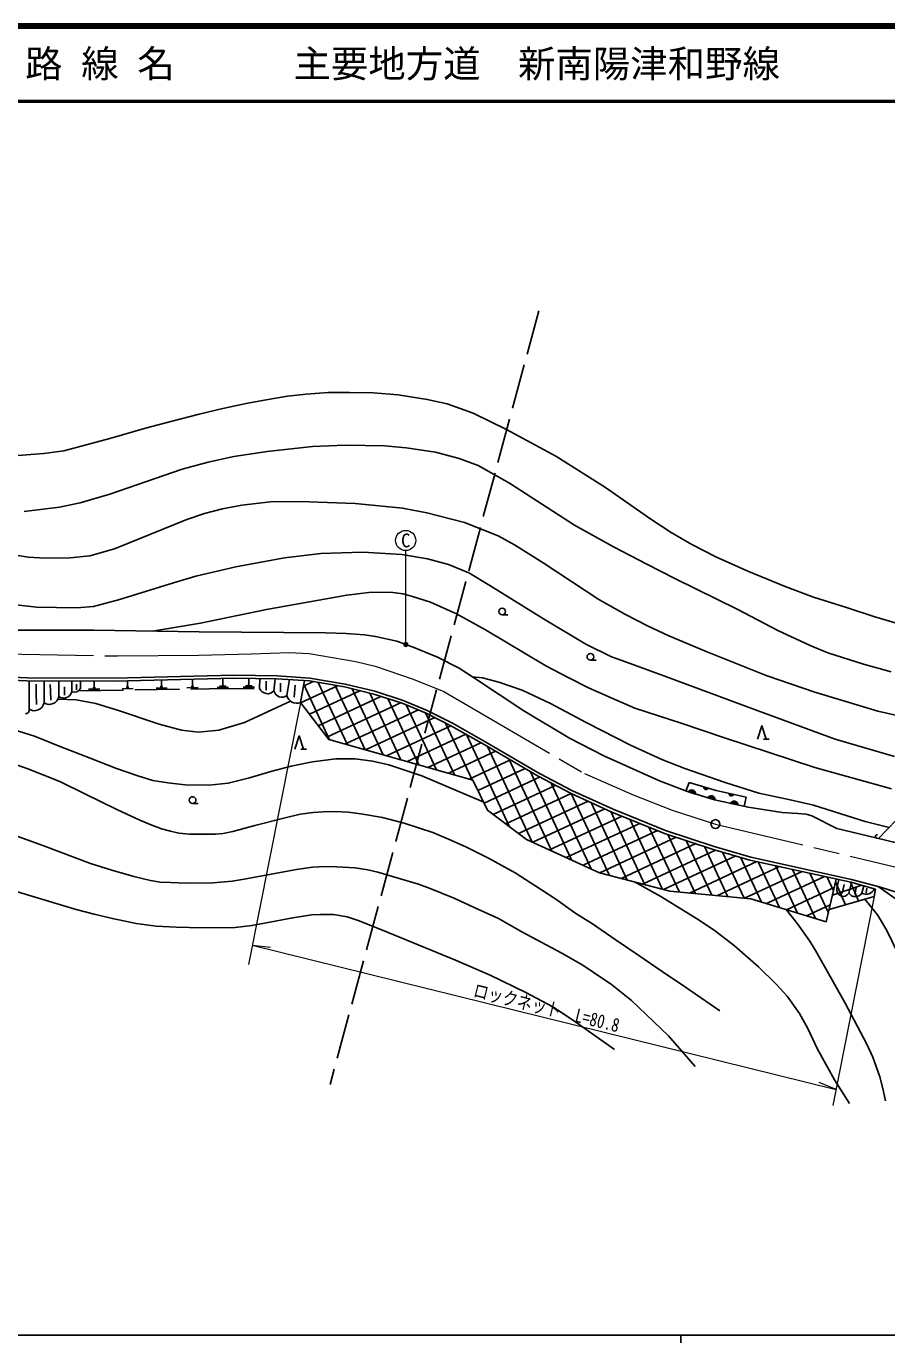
# Model space of a CAD drawing. Units: millimetres at full size, sheet at 1:1000; details may follow other scales. Extents: x 40000 to 680000, y 20000 to 380000.
# Drawn here: x 180543 to 295495, y 204000 to 380000 of the extents above; entities that cross this region are included whole.
import ezdxf
from ezdxf.enums import TextEntityAlignment as Align

# ---------------------------------------------------------------- set-up
doc = ezdxf.new("R2010")
doc.units = ezdxf.units.MM
doc.header["$LTSCALE"] = 1000
doc.linetypes.add('CHAIN', pattern=[18.5, 12, -1.5, 3.5, -1.5])
doc.linetypes.add('DASHED', pattern=[7.5, 6, -1.5])
for name, color, linetype, lineweight in [('M-BGD', 7, 'Continuous', 25), ('M-BMK', 2, 'CHAIN', 13), ('M-BMK-ROW', 30, 'DASHED', 25), ('M-BMK-SRVR', 3, 'Continuous', 25), ('M-STR-HTXT', 7, 'Continuous', 13), ('M-STR-STRC', 7, 'Continuous', 25), ('M-TTL', 2, 'Continuous', 140), ('M-TTL-BAND', 7, 'Continuous', 25), ('M-TTL-LINE', 7, 'Continuous', 50)]:
    doc.layers.add(name, color=color, linetype=linetype, lineweight=lineweight)
doc.layers.add('M-TTL-TXT', color=7, linetype='Continuous')
doc.styles.add('ＭＳ ゴシック', font='')
doc.styles.get('ＭＳ ゴシック').set_extended_font_data('MS Gothic')

msp = doc.modelspace()

# ---------------------------------------------------------------- hatches: boundary and pattern name
at = {"layer": 'M-BGD'}
for points in [[(271056, 278317), (271656, 278137, -0.84072)], [(268999, 277640, -0.82183), (269948, 277354)], [(271589, 276858, -0.82183), (272538, 276572)], [(274417, 277442), (275028, 277306, -0.84072)], [(274652, 276107, -0.82183), (275619, 275892)]]:
    msp.add_hatch(color=256, dxfattribs=at).paths.add_polyline_path(points)
at = {"layer": 'M-STR-STRC'}
msp.add_hatch(color=256, dxfattribs=at).paths.add_polyline_path([(231425, 297521, -1), (231069, 297171, -0.41421), (231072, 297524, -0.41421)])

# ---------------------------------------------------------------- linework, layer by layer
at = {"layer": 'M-BGD'}
for p, q in [((244125, 301317), (244875, 301317)), ((255910, 295251), (256660, 295251)), ((180927, 288695), (180940, 292470)), ((182910, 289535), (182920, 292463)), ((184877, 290405), (184884, 292456)), ((186604, 291021), (186609, 292450)), ((187776, 291471), (187779, 292446)), ((189602, 291556), (189589, 292440)), ((194073, 291622), (194061, 292476)), ((198617, 291689), (198603, 292591)), ((202739, 291750), (202724, 292695)), ((206794, 291975), (206788, 292798)), ((210264, 291999), (210274, 292810)), ((211705, 291469), (211723, 292791)), ((212583, 291235), (212583, 292438)), ((213629, 291151), (213800, 292764)), ((214502, 291028), (214502, 292194)), ((215364, 290537), (215699, 292649)), ((218855, 292386), (217555, 291780)), ((223436, 283941), (219553, 292268)), ((181917, 289329), (181873, 290836)), ((183809, 289889), (183769, 291194)), ((185635, 290594), (185648, 291686)), ((187247, 291300), (187233, 292046)), ((188855, 291365), (190355, 291387)), ((189427, 291554), (189777, 291559)), ((193326, 291431), (194825, 291453)), ((193898, 291620), (194248, 291625)), ((197870, 291498), (199369, 291520)), ((198442, 291687), (198792, 291692)), ((201991, 291559), (203491, 291581)), ((202564, 291747), (202914, 291752)), ((206046, 291610), (207546, 291620)), ((206345, 291792), (207245, 291798)), ((206689, 291975), (206899, 291976)), ((209509, 291649), (211009, 291629)), ((209811, 291825), (210711, 291813)), ((210159, 292000), (210369, 291998)), ((216346, 290294), (216478, 291912)), ((222105, 291833), (217189, 289541)), ((221053, 284613), (217598, 292022)), ((225119, 291170), (218359, 288017)), ((227928, 290411), (219528, 286494)), ((225818, 283268), (221800, 291885)), ((228201, 282595), (224085, 291422)), ((230583, 281922), (226419, 290853)), ((230552, 289565), (220697, 284970)), ((232966, 281250), (228829, 290120)), ((235348, 280577), (231291, 289279)), ((232923, 288602), (223118, 284030)), ((235140, 287567), (225882, 283250)), ((237731, 279904), (233855, 288215)), ((237257, 286485), (228645, 282470)), ((239267, 285354), (231408, 281690)), ((240113, 279232), (236566, 286838)), ((245093, 272989), (239349, 285308)), ((241271, 284220), (234172, 280909)), ((248119, 270937), (242164, 283707)), ((279039, 284696), (279791, 284696)), ((217219, 283337), (217971, 283337)), ((243251, 283074), (236935, 280129)), ((245223, 281925), (239698, 279349)), ((250747, 269738), (245005, 282052)), ((247195, 280775), (240879, 277831)), ((253375, 268539), (247846, 280396)), ((249181, 279633), (241702, 276146)), ((251270, 278538), (242906, 274638)), ((256002, 267341), (250623, 278877)), ((269100, 278906), (268654, 277750)), ((271656, 278137), (271056, 278317)), ((253359, 277444), (244601, 273360)), ((255595, 276417), (246297, 272082)), ((258475, 266475), (253360, 277443)), ((268999, 277640), (269948, 277354)), ((271589, 276858), (272538, 276572)), ((275028, 277306), (274417, 277442)), ((276736, 276927), (276464, 275705)), ((202760, 276101), (203510, 276101)), ((257830, 275391), (248200, 270900)), ((260833, 265854), (255993, 276234)), ((263191, 265234), (258626, 275025)), ((274652, 276107), (275619, 275892)), ((294384, 271413), (298026, 275143)), ((260142, 274400), (250442, 269877)), ((262511, 273436), (252685, 268854)), ((265550, 264613), (261184, 273976)), ((267794, 264237), (263737, 272937)), ((264880, 272472), (254928, 267831)), ((267391, 271574), (257184, 266814)), ((269958, 264032), (266270, 271942)), ((272122, 263828), (268713, 271140)), ((269995, 270719), (260021, 266068)), ((272612, 269871), (262857, 265322)), ((274286, 263623), (271155, 270338)), ((276451, 263419), (273572, 269591)), ((275344, 269076), (265693, 264575)), ((278162, 268321), (269132, 264110)), ((281174, 267657), (272821, 263762)), ((278757, 262910), (275966, 268894)), ((281166, 262179), (278319, 268286)), ((283576, 261448), (280625, 267778)), ((284186, 266992), (276511, 263413)), ((287198, 266328), (279430, 262706)), ((285986, 260717), (282930, 267269)), ((287703, 261470), (285236, 266761)), ((288396, 264423), (287542, 266252)), ((288848, 264753), (289102, 265908)), ((288500, 264866), (282118, 261890)), ((288254, 263818), (292175, 265156)), ((288675, 265613), (289974, 262536)), ((289560, 264044), (289831, 265252)), ((290429, 264102), (290815, 265524)), ((290643, 265568), (291750, 263058)), ((291257, 263949), (291475, 264981)), ((292175, 264089), (292444, 265083)), ((292738, 264166), (292860, 264750)), ((294374, 264974), (301149, 260168)), ((287955, 262543), (284806, 261075))]:
    msp.add_line(p, q, dxfattribs=at)
at = {"layer": 'M-BGD', "linetype": 'DASHED'}
for p, q in [((181873, 290836), (181840, 292026)), ((183769, 291194), (183729, 292013))]:
    msp.add_line(p, q, dxfattribs=at)
at = {"layer": 'M-BGD'}
for points in [[(177722, 322498), (182862, 322904), (185567, 323260), (191716, 324883), (196486, 326277), (199868, 327174), (203631, 328145), (206778, 328895), (209923, 329560), (212604, 330076), (215444, 330531), (217941, 330838), (220867, 331047), (223732, 331047), (226902, 330999), (230222, 330741), (234108, 330114), (236776, 329536), (240239, 328256), (244715, 326105), (251287, 322514), (257932, 318354), (263974, 314120), (266717, 312326), (269446, 310728), (272668, 309069), (276968, 307156), (281936, 305091), (285699, 303690), (290133, 302274), (293896, 301058), (298894, 299590)], [(180258, 315125), (184980, 315723), (187736, 316287), (191678, 317444), (201369, 320812), (204828, 321714), (208275, 322481), (212737, 323170), (218799, 323833), (223128, 323989), (228462, 323911), (231272, 323651), (235200, 323079), (238396, 322232), (240894, 321283), (245121, 318917), (253778, 313282), (259002, 310391), (263438, 308103), (267198, 306179), (275624, 302022), (280970, 299239), (285262, 297236), (287636, 296247), (292416, 294706), (296091, 293679)], [(177233, 309608), (180780, 309021), (183055, 308899), (186392, 308924), (189034, 309217), (192336, 310146), (201987, 314039), (204359, 314871), (206732, 315506), (209350, 315971), (213166, 316435), (217104, 316484), (224457, 316215), (230817, 315579), (234070, 314968), (239110, 313672), (243574, 311857), (245776, 310683), (249592, 308287), (257037, 303344), (260608, 301339), (263519, 299848), (266406, 298528), (271372, 296401), (279409, 293215), (285916, 290966), (289585, 289841), (294331, 288448), (300221, 287093)], [(178010, 302798), (181919, 302328), (187231, 302235), (189514, 302422), (192876, 303321), (200190, 305600), (203191, 306463), (208527, 307712), (215052, 308918), (219886, 309513), (225490, 309711), (230706, 309395), (234150, 308800), (236933, 308052), (239665, 306908), (242479, 305239), (249629, 300789), (255309, 297402), (258742, 295686), (260236, 295150), (265717, 293174), (277820, 288654), (288605, 284691), (296550, 282355)], [(197393, 299127), (203810, 300180), (212645, 302045), (223359, 303949), (226320, 304295), (229154, 304338), (230872, 304144), (232136, 303776), (234560, 303009), (238017, 301465), (241872, 299322), (249975, 294474), (252944, 292943), (255675, 291537), (258697, 290213), (261842, 288848), (268050, 286821), (273679, 284919), (285903, 280882), (296149, 278037)], [(174078, 299263), (189556, 299257), (203641, 299022), (220574, 298926), (223269, 298824), (225709, 298633), (227207, 298418), (230039, 297786), (232455, 296906), (235464, 295647), (238357, 294165), (240422, 292834), (247031, 288463), (253138, 284832), (257724, 282449), (265153, 279102), (268731, 277721), (272489, 276587), (276985, 275589), (281552, 274892), (283613, 274745), (284725, 274674), (285489, 274427), (288828, 272753), (294069, 271488)], [(174389, 292762), (180628, 292471), (192263, 292431), (208290, 292836), (214027, 292761), (218374, 292468), (223073, 291669), (226981, 290716), (230767, 289496), (233948, 288177), (237368, 286428), (241724, 283964), (248930, 279764), (253357, 277445), (258784, 274952), (265815, 272091), (272319, 269956), (277229, 268527), (290693, 265557), (294019, 264655)], [(174408, 293161), (180638, 292871), (192259, 292831), (208287, 293236), (214043, 293161), (218421, 292866), (223154, 292061), (227090, 291101), (230906, 289872), (234116, 288540), (237558, 286781), (241923, 284311), (249124, 280114), (253533, 277804), (258942, 275320), (265953, 272467), (272437, 270338), (277328, 268914), (290788, 265946), (294687, 264889), (301806, 262647)], [(288762, 265983), (287424, 260281), (277365, 263332), (266524, 264357), (257119, 266831), (247351, 271287), (242167, 275195), (240208, 279205), (220949, 284643), (217157, 289583), (217688, 292514)], [(240106, 293038), (241482, 292908), (243676, 292310), (246778, 291225), (250568, 289453), (255444, 286861), (261282, 283909), (265449, 281960), (268507, 280764), (273904, 278876), (278425, 277459), (282592, 276573), (285726, 275876), (289382, 274724), (292618, 273661), (295816, 272879)], [(184756, 290037), (187197, 289937), (189828, 289451), (192847, 288537), (198310, 286692), (201259, 285874), (203554, 285624), (206276, 285891), (209686, 286921), (215825, 289773)], [(176870, 286406), (179498, 285761), (181632, 285079), (184918, 283757), (189090, 282151), (192611, 280765), (195427, 279784), (197454, 279166), (199460, 278846), (201743, 278590), (204953, 278546), (207492, 278823), (210351, 279527), (213232, 280380), (215920, 281084), (218779, 281638), (221883, 282064), (224465, 282042), (226812, 281765), (228989, 281275), (233405, 279782), (241652, 276249)], [(278252, 284696), (278834, 286478), (279416, 284696)], [(216432, 283337), (217014, 285119), (217596, 283337)], [(178744, 281421), (180762, 280716), (185005, 279023), (188352, 277384), (192651, 275285), (195708, 273854), (197069, 273263), (198595, 272689), (199793, 272394), (200909, 272132), (202344, 271997), (205804, 271996), (206860, 272088), (208150, 272339), (211069, 273128), (214958, 274130), (217149, 274642), (218863, 274897), (220224, 274979), (221851, 275012), (223535, 274918), (225233, 274701), (228137, 274216), (231035, 273476), (234842, 272199), (237276, 271171), (239372, 270241), (242304, 268796), (245874, 266823), (249396, 264541), (251276, 263296), (253978, 261401), (256197, 259984), (259221, 257922), (262364, 255766), (266221, 253131), (267922, 252004), (270642, 250165), (273198, 248375)], [(269100, 278906), (272709, 277820), (276736, 276927)], [(178569, 271973), (182750, 270476), (189101, 268085), (191945, 267156), (194897, 266332), (197139, 265776), (198428, 265568), (199821, 265506), (201837, 265416), (205507, 265485), (208057, 265720), (209637, 265983), (216647, 267251), (218784, 267578), (220578, 267654), (222006, 267640), (224462, 267487), (226160, 267210), (227504, 266892), (232941, 265311), (234514, 264722), (237802, 263384), (240393, 262206), (243621, 260698), (246753, 258939), (251987, 256125), (254915, 254459), (256294, 253552), (258723, 251891), (261397, 249738), (266337, 245036), (269890, 240916)], [(294069, 271488), (299750, 270131)], [(177640, 264794), (180848, 263838), (187197, 261935), (189609, 261276), (192045, 260692), (195221, 260033), (197869, 259685), (200555, 259548), (204098, 259449), (208433, 259510), (210683, 259771), (212361, 260069), (216141, 260815), (218634, 261213), (219741, 261250), (221593, 261226), (223421, 260927), (225000, 260418), (228891, 258852), (237888, 255142), (242519, 253139), (247293, 250840), (250877, 248909), (253637, 247095), (259149, 243188)], [(261822, 265594), (265313, 263649), (270459, 260508), (272632, 259015), (275145, 257069), (278363, 254233), (280763, 251903), (282212, 250319), (283845, 248004), (284943, 246024), (286211, 243354), (288543, 239136), (290513, 235957)], [(287804, 261898), (293825, 263668), (294019, 264655)], [(292561, 263296), (294282, 261189), (295530, 259108), (297007, 256068), (299297, 250246), (300253, 247606), (301335, 245038), (302296, 243929), (304125, 243047), (305866, 242877), (307407, 243102), (308628, 243467), (309780, 244174), (310806, 245276), (311581, 246617), (313243, 250406), (314246, 252312), (315817, 254458), (317287, 256053), (318758, 257335), (320526, 258407), (323185, 259616), (326152, 260691)], [(282047, 261912), (283562, 260022), (285216, 257695), (285984, 256450), (287721, 253357), (289968, 249378), (292787, 243995), (293626, 242168), (294581, 239554), (294989, 237983), (295350, 236354)]]:
    msp.add_lwpolyline(points, dxfattribs=at)
at = {"layer": 'M-BGD', "linetype": 'DASHED'}
msp.add_lwpolyline([(187527, 291166), (204981, 291423), (211705, 291469)], dxfattribs=at)
at = {"layer": 'M-BGD'}
for centre in [(244125, 301767), (255910, 295701), (202760, 276551)]:
    msp.add_circle(centre, 450, dxfattribs=at)
for centre, radius, start, end in [((183605, 290622), 1290, 237.38794, 350.33365), ((185538, 291282), 1098, 232.98558, 346.22385), ((186939, 291900), 941, 249.195, 332.84297), ((212768, 291924), 1156, 203.18598, 318.05195), ((214696, 291408), 1098, 193.51962, 307.45129), ((216650, 290793), 1312, 191.28336, 292.73298), ((180422, 288605), 513, 270.59493, 10.08543), ((181625, 289807), 1313, 237.88937, 348.04821), ((271372, 278280), 318, 173.15398, 333.37171), ((269445, 277403), 505, 354.37984, 152.03803), ((272035, 276622), 505, 354.37984, 152.03803), ((274734, 277427), 318, 177.3833, 337.60103), ((275114, 275904), 505, 358.66307, 156.32126), ((294228, 271682), 225, 76.56042, 256.56042), ((289683, 264536), 863, 165.44682, 329.80428), ((291306, 264709), 1067, 214.68589, 324.47848), ((292739, 265127), 1181, 241.48146, 338.98559)]:
    msp.add_arc(centre, radius, start, end, dxfattribs=at)
at = {"layer": 'M-BMK'}
msp.add_lwpolyline([(177525, 296102), (192718, 295815), (203597, 295926), (210580, 296109), (215674, 296271), (218349, 296153), (221466, 295624), (224553, 295095), (227170, 294448), (232229, 292730), (236346, 291076), (240058, 288871), (255120, 280084), (261644, 277235), (266835, 275214), (272624, 273330), (300106, 266778)], dxfattribs=at)
at = {"layer": 'M-BMK-ROW'}
msp.add_line((249020, 341969), (221135, 238508), dxfattribs=at)
at = {"layer": 'M-BMK-SRVR'}
msp.add_circle((272624, 273330), 600, dxfattribs=at)
at = {"layer": 'M-STR-HTXT'}
for p, q in [((231247, 297346), (231230, 309910)), ((217189, 289541), (210206, 254547)), ((293825, 263668), (288309, 235695)), ((210725, 257150), (288736, 237861)), ((210725, 257150), (213167, 256898)), ((288736, 237861), (286458, 238776))]:
    msp.add_line(p, q, dxfattribs=at)
msp.add_circle((231228, 311260), 1350, dxfattribs=at)
at = {"layer": 'M-STR-STRC'}
msp.add_circle((231247, 297346), 250, dxfattribs=at)
at = {"layer": 'M-TTL'}
msp.add_line((680000, 380000), (40000, 380000), dxfattribs=at)
at = {"layer": 'M-TTL-BAND'}
for p, q in [((40000, 205000), (579000, 205000)), ((268000, 205000), (268000, 204000))]:
    msp.add_line(p, q, dxfattribs=at)
at = {"layer": 'M-TTL-LINE'}
msp.add_line((40000, 370000), (680000, 370000), dxfattribs=at)

# ---------------------------------------------------------------- texts
at = {"layer": 'M-STR-HTXT', "style": 'ＭＳ ゴシック'}
msp.add_text('C', height=1833, dxfattribs=at).set_placement((231228, 311260), align=Align.MIDDLE_CENTER)
at = {"layer": 'M-STR-HTXT', "style": 'ＭＳ ゴシック', "width": 0.8}
msp.add_text('ロックネット\u3000L=80.8', height=1833, rotation=346.111, dxfattribs=at).set_placement((249694, 247358), align=Align.BOTTOM_CENTER)
at = {"layer": 'M-TTL-TXT', "style": 'ＭＳ ゴシック'}
for s, p in [('路 線 名', (180380, 375000)), ('主要地方道\u3000新南陽津和野線', (216234, 375000))]:
    msp.add_text(s, height=3666, dxfattribs=at).set_placement(p, align=Align.MIDDLE_LEFT)

doc.saveas('drawing.dxf')
